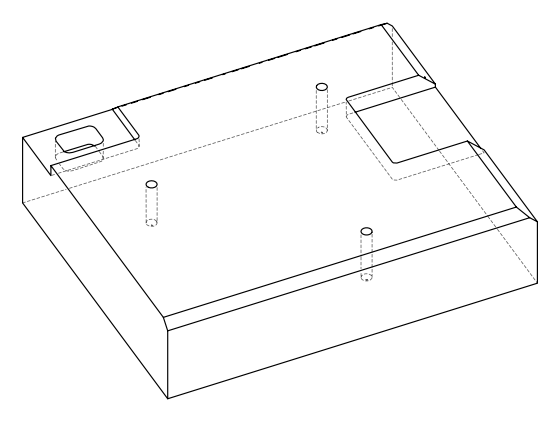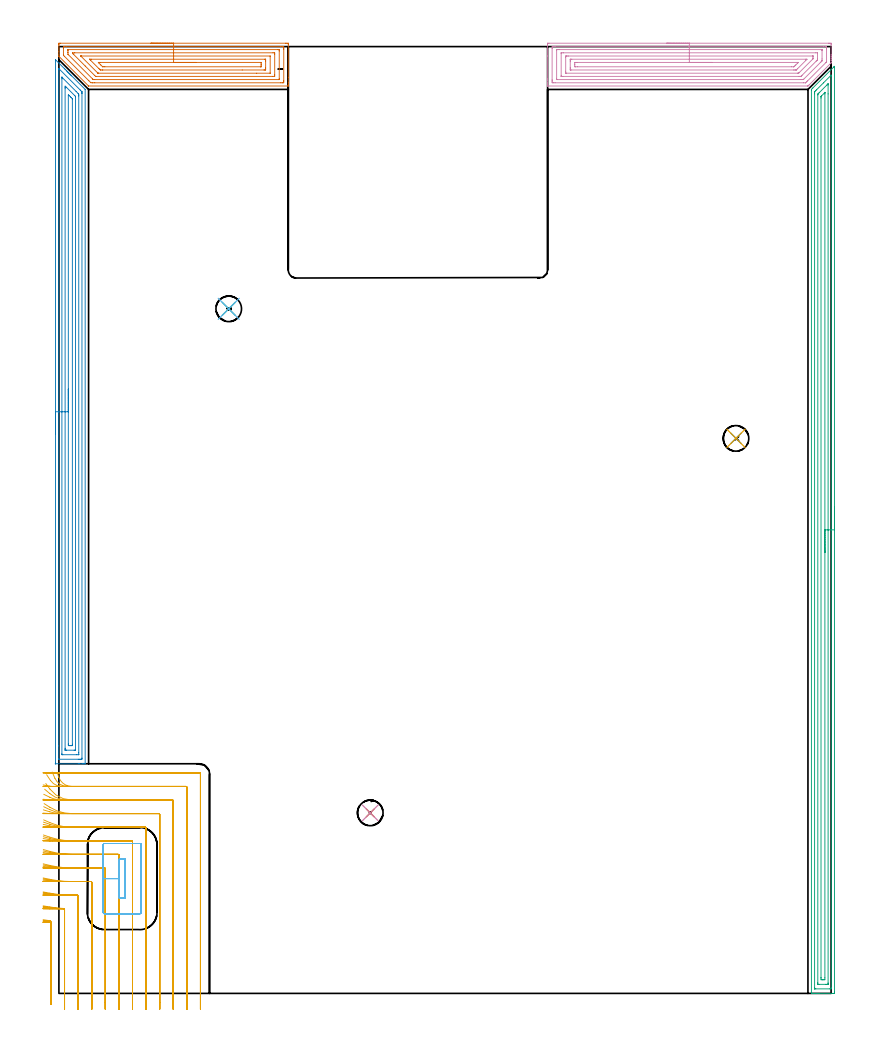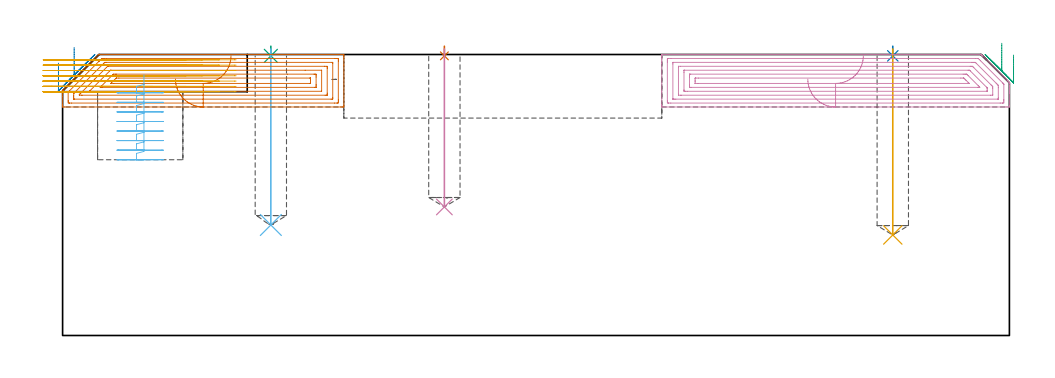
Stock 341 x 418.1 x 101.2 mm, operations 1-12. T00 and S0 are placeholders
(PLAN: 13 operations, 5 tool changes, 192.1 min)
(1 SPOT_DRILL | STEP1POCKET | NXT0321_9005460120000 | 0.03 min | 2 mm3)
(2 SPOT_DRILL_1 | STEP1POCKET_1 | NXT0321_9005460120000 | 0.03 min | 1 mm3)
(3 SPOT_DRILL_2 | STEP1POCKET_2 | NXT0321_9005460120000 | 0.03 min | 1 mm3)
(4 DRILL_BLIND_HOLE_INTO_CENTER | STEP1POCKET | UGT0301_508 | 0.23 min | 5259 mm3)
(5 DRILL_BLIND_HOLE_INTO_CENTER_1 | STEP1POCKET_1 | UGT0301_508 | 0.27 min | 6263 mm3)
(6 DRILL_BLIND_HOLE_INTO_CENTER_2 | STEP1POCKET_2 | UGT0301_508 | 0.26 min | 5904 mm3)
(7 AREA_MILL | FG_CHAMFER_SURFACE | UGT0205_001 | 5.75 min | 19479 mm3)
(8 AREA_MILL_1 | FG_CHAMFER_SURFACE_1 | UGT0205_001 | 12.44 min | 26518 mm3)
(9 AREA_MILL_2 | FG_CHAMFER_SURFACE_2 | UGT0205_001 | 13.17 min | 21585 mm3)
(10 AREA_MILL_3 | FG_CHAMFER_SURFACE_3 | UGT0205_001 | 7.18 min | 23107 mm3)
(11 MILL_CORNER_NOTCH_RECTANGULAR | CORNER_NOTCH_RECTANGULAR | NXT0201_009 | Follow Part, ap 2, ae 75% | 20.01 min | 89712 mm3)
(12 MILL_RECTANGULAR_POCKET | POCKET_RECTANGULAR_STRAIGHT | UGT0201_132 | Follow Part, ap 3.5, ae 75% | 3.08 min | 32700 mm3)
(13 MILL_SLOT | SLOT_PARTIAL_RECTANGULAR | NXT0201_008 | Follow Part, ap 1.5, ae 75% | 129.64 min | 265078 mm3)
(TOOL NXT0321_9005460120000 | NC Spot Drill, 142deg, 12mm, Carbide, Uncoated | D12 PA142 FL30 Z2)
(TOOL UGT0301_508 | Carbide Drill 11.3 mm | D11.3 PA118 FL94 Z2)
(TOOL UGT0205_001 | Chamfer Mill 20 x 3 x 45 deg. | D20 FL50 Z2)
(TOOL NXT0201_009 | ENDMILL 8mm [2P460-0800-NA 1630] | D8 FL26 Z6)
(TOOL UGT0201_132 | Carbide End Mill 14.0 | D14 FL30 Z4)
(TOOL NXT0201_008 | ENDMILL 6mm [2P460-0600-NA 1630] | D6 FL26 Z6)
(OP 1 SPOT_DRILL)
G17 G21 G94 G90
T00 M6
G54
G17 G0 G90 X137.5 Y79.7 S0 M3
G43 Z111.2 H0
G94 G81 G98 Z100.714 F250. R104.2
G80
M5
M2
(OP 2 SPOT_DRILL_1)
G17 G21 G94 G90
T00 M6
G54
G17 G0 G90 X299. Y245.1 S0 M3
G43 Z111.2 H0
G94 G81 G98 Z100.714 F250. R104.2
G80
M5
M2
(OP 3 SPOT_DRILL_2)
G17 G21 G94 G90
T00 M6
G54
G17 G0 G90 X75. Y302.3 S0 M3
G43 Z111.2 H0
G94 G81 G98 Z100.714 F250. R104.2
G80
M5
M2
(OP 4 DRILL_BLIND_HOLE_INTO_CENTER)
G17 G21 G94 G90
T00 M6
G54
G17 G0 G90 X137.5 Y79.7 S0 M3
G43 Z111.2 H0
G94 G81 G98 Z46.3 F250. R103.2
G80
M5
M2
(OP 5 DRILL_BLIND_HOLE_INTO_CENTER_1)
G17 G21 G94 G90
T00 M6
G54
G17 G0 G90 X299. Y245.1 S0 M3
G43 Z111.2 H0
G94 G81 G98 Z36.2 F250. R103.2
G80
M5
M2
(OP 6 DRILL_BLIND_HOLE_INTO_CENTER_2)
G17 G21 G94 G90
T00 M6
G54
G17 G0 G90 X75. Y302.3 S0 M3
G43 Z111.2 H0
G94 G81 G98 Z39.8 F250. R103.2
G80
M5
M2
(OP 7 AREA_MILL)
G17 G21 G94 G90
T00 M6
G54
G17 G0 G90 X40.65 Y419.6 S1061 M3
G43 Z111.2 H0
Z92.3
G94 G1 X40.688 Z91.428 F250.
X40.802 Z90.564
X40.991 Z89.712
X41.253 Z88.88
X41.587 Z88.074
X41.99 Z87.3
X42.458 Z86.564
X42.99 Z85.872
X43.579 Z85.229
X44.222 Z84.64
X44.914 Z84.108
X45.65 Z83.64
X46.424 Z83.237
X47.23 Z82.903
X48.062 Z82.641
X48.913 Z82.452
X49.778 Z82.338
X50.65 Z82.3
X100.12
X100.681 Y419.599 Z82.301
X101.237 Y419.594 Z82.304
X101.292 Y419.592 Z82.306
X101.3 Y419.041 Z82.856
Y404.542 Z97.353
Y402.148 Z99.747
Y401.462 Z100.437
Y401.131 Z100.769
Y400.744 Z101.147
X101.291 Y400.703 Z101.188
X101.128 Y400.7 Z101.2
X13.127
X13.103 Y400.704 Z101.194
X13.094 Y400.706 Z101.191
X13.068 Y400.732 Z101.167
X0.172 Y413.627 Z88.271
X0.095 Y413.706 Z88.192
X0.01 Y413.793 Z88.104
X0. Y414.392 Z87.508
Y415.827 Z86.069
Y418.768 Z83.128
X0.002 Y419.041 Z82.855
X0.008 Y419.591 Z82.305
X0.064 Y419.594 Z82.303
X0.619 Y419.6 Z82.3
X50.65
Y418.186 Z83.714
X97.967
X98.862 Y418.184 Z83.716
X98.894 Y418.183 Z83.717
X99.29 Y418.152 Z83.748
X99.298 Y417.664 Z84.236
X99.299 Y417.263 Z84.637
X99.3 Y416.859 Z85.041
X99.299 Y403.037 Z98.863
X99.298 Y402.636 Z99.264
X99.29 Y402.148 Z99.752
X98.925 Y402.117 Z99.783
X98.894 Y402.116 Z99.784
X98.035 Y402.114 Z99.786
X15.841
X14.946 Y402.115 Z99.785
X14.913 Y402.116 Z99.784
X14.114 Y402.148 Z99.752
X14.02 Y402.235 Z99.665
X13.213 Y403.037 Z98.863
X13.127 Y403.123 Z98.777
X2.406 Y413.845 Z88.055
X2.036 Y414.224 Z87.676
X2.015 Y414.247 Z87.653
X2.01 Y414.282 Z87.618
X2.004 Y414.353 Z87.547
X2.001 Y414.461 Z87.439
Y417.263 Z84.637
X2.002 Y417.664 Z84.236
X2.01 Y418.152 Z83.748
X2.375 Y418.183 Z83.717
X2.406 Y418.184 Z83.716
X3.265 Y418.186 Z83.714
X50.65
Y416.772 Z85.128
X96.708 Y416.771 Z85.129
X97.107 Y416.769 Z85.131
X97.24 Y416.767 Z85.133
X97.28 Y416.765 Z85.135
X97.29 Y416.693 Z85.207
X97.295 Y416.565 Z85.335
X97.298 Y416.374 Z85.526
X97.3 Y416.182 Z85.718
X97.299 Y403.926 Z97.974
X97.297 Y403.737 Z98.163
X97.29 Y403.546 Z98.354
X97.277 Y403.535 Z98.365
X97.256 Y403.533 Z98.367
X97.207 Y403.53 Z98.37
X97.107 Y403.529 Z98.371
X15.807
X15.311 Y403.53 Z98.37
X15.214 Y403.533 Z98.367
X15.192 Y403.535 Z98.365
X15.158 Y403.553 Z98.347
X15.06 Y403.646 Z98.254
X14.913 Y403.786 Z98.114
X4.193 Y414.508 Z87.392
X4.108 Y414.596 Z87.304
X4.025 Y414.686 Z87.214
X4.01 Y414.777 Z87.123
X4.002 Y415.485 Z86.415
X4. Y415.676 Z86.224
X4.001 Y416.374 Z85.526
X4.003 Y416.563 Z85.337
X4.01 Y416.754 Z85.146
X4.023 Y416.765 Z85.135
X4.043 Y416.767 Z85.133
X4.093 Y416.77 Z85.13
X4.193 Y416.771 Z85.129
X50.65 Y416.772 Z85.128
Y415.357 Z86.543
X94.556
X95.219 Y415.35 Z86.55
X95.29 Y415.347 Z86.553
X95.294 Y415.248 Z86.652
X95.298 Y415.037 Z86.863
X95.3 Y414.616 Z87.284
Y405.725 Z96.175
X95.298 Y405.27 Z96.63
X95.294 Y405.053 Z96.847
X95.29 Y404.951 Z96.949
X95.187 Y404.948 Z96.952
X94.427 Y404.943 Z96.957
X94.299
X16.381
X16.285 Y404.944 Z96.956
X16.238 Y404.946 Z96.954
X16.219 Y404.949 Z96.951
X16.181 Y404.98 Z96.92
X15.807 Y405.343 Z96.557
X11.622 Y409.526 Z92.374
X6.554 Y414.596 Z87.304
X6.241 Y414.915 Z86.985
X6.036 Y415.125 Z86.775
X6.01 Y415.194 Z86.706
X6.008 Y415.247 Z86.653
X6.01 Y415.349 Z86.551
X6.113 Y415.352 Z86.548
X6.873 Y415.357 Z86.543
X7.001
X50.65
Y413.943 Z87.957
X93.297
X93.299 Y413.94 Z87.96
Y406.36 Z95.54
X93.297 Y406.358 Z95.542
X87.35 Y406.357 Z95.543
X17.594
X17.356 Y406.359 Z95.541
X17.288 Y406.361 Z95.539
X17.251 Y406.364 Z95.536
X17.232 Y406.378 Z95.522
X17.155 Y406.449 Z95.451
X17.006 Y406.594 Z95.306
X9.892 Y413.706 Z88.194
X9.711 Y413.892 Z88.008
X9.682 Y413.924 Z87.976
X9.674 Y413.934 Z87.966
X9.687 Y413.936 Z87.964
X9.812 Y413.94 Z87.96
X9.971 Y413.942 Z87.958
X50.65 Y413.943 Z87.957
Y412.529 Z89.371
X90.854 Y412.528 Z89.372
X91.145 Y412.527 Z89.373
X91.238 Y412.525 Z89.375
X91.279 Y412.522 Z89.378
X91.29 Y412.504 Z89.396
X91.296 Y412.377 Z89.523
X91.299 Y411.928 Z89.972
X91.3 Y411.484 Z90.416
Y408.817 Z93.083
X91.299 Y408.372 Z93.528
X91.296 Y407.931 Z93.969
X91.29 Y407.786 Z94.114
X91.155 Y407.778 Z94.122
X90.854 Y407.774 Z94.126
X90.563 Y407.772 Z94.128
X80.96 Y407.771 Z94.129
X19.381
X19.09 Y407.772 Z94.128
X18.487 Y407.776 Z94.124
X18.291 Y407.778 Z94.122
X18.088 Y407.971 Z93.929
X17.677 Y408.372 Z93.528
X17.594 Y408.454 Z93.446
X14.02 Y412.028 Z89.872
X13.707 Y412.348 Z89.552
X13.553 Y412.506 Z89.394
X13.545 Y412.523 Z89.377
X13.563 Y412.525 Z89.375
X13.605 Y412.527 Z89.373
X14.02 Y412.529 Z89.372
X14.31 Z89.371
X50.65
Y411.115 Z90.785
X89.067 Y411.114 Z90.786
X89.143 Y411.112 Z90.788
X89.285 Y411.108 Z90.792
X89.29 Y411.039 Z90.861
X89.297 Y410.81 Z91.09
X89.3 Y410.15 Z91.75
Y409.918 Z91.982
X89.296 Y409.261 Z92.639
X89.293 Y409.204 Z92.696
X89.291 Y409.195 Z92.705
X89.268 Y409.191 Z92.709
X89.218 Y409.188 Z92.712
X89.142 Y409.186 Z92.714
X89.067 Y409.185 Z92.715
X20.274
X19.454 Y409.188 Z92.712
X19.381 Y409.191 Z92.709
X19.314 Y409.196 Z92.704
X19.245 Y409.261 Z92.639
X18.487 Y410.01 Z91.89
X18.347 Y410.15 Z91.75
X17.594 Y410.904 Z90.996
X17.463 Y411.039 Z90.861
X17.422 Y411.087 Z90.813
X17.407 Y411.108 Z90.792
X17.442 Y411.11 Z90.79
X17.519 Y411.113 Z90.787
X17.594 Y411.114 Z90.786
X18.411 Y411.115 Z90.785
X50.65
X51.522 Z90.823
X52.386 Z90.937
X53.238 Z91.126
X54.07 Z91.388
X54.876 Z91.722
X55.65 Z92.125
X56.386 Z92.594
X57.078 Z93.125
X57.721 Z93.714
X58.31 Z94.357
X58.841 Z95.05
X59.31 Z95.785
X59.713 Z96.559
X60.047 Z97.365
X60.309 Z98.197
X60.498 Z99.049
X60.612 Z99.914
X60.65 Z100.785
G0 Z111.2
M5
M2
(OP 8 AREA_MILL_1)
G17 G21 G94 G90
T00 M6
G54
G17 G0 G90 X-1.5 Y246.85 S1061 M3
G43 Z111.2 H0
Z98.1
G94 G1 Y246.888 Z97.228 F250.
Y247.002 Z96.364
Y247.191 Z95.512
Y247.453 Z94.68
Y247.787 Z93.874
Y248.19 Z93.1
Y248.658 Z92.364
Y249.189 Z91.672
Y249.779 Z91.029
Y250.422 Z90.44
Y251.114 Z89.908
Y251.85 Z89.44
Y252.624 Z89.037
Y253.43 Z88.703
Y254.262 Z88.441
Y255.113 Z88.252
Y255.978 Z88.138
Y256.85 Z88.1
X-1.499 Y412.289 Z88.099
X-1.497 Y412.291 Z88.102
X-1.489 Y412.289 Z88.109
X2.521 Y408.278 Z92.121
X2.855 Y407.947 Z92.451
X3.359 Y407.441 Z92.959
X3.569 Y407.231 Z93.167
X3.733 Y407.069 Z93.328
X3.891 Y406.91 Z93.489
X4.016 Y406.785 Z93.613
X4.172 Y406.63 Z93.767
X4.323 Y406.478 Z93.921
X4.462 Y406.339 Z94.06
X4.611 Y406.191 Z94.206
X4.755 Y406.046 Z94.353
X4.908 Y405.893 Z94.506
X5.05 Y405.752 Z94.646
X5.187 Y405.614 Z94.785
X5.354 Y405.446 Z94.952
X5.489 Y405.313 Z95.085
X5.619 Y405.182 Z95.217
X11.6 Y399.199 Z101.2
Y101.56
X11.598 Y101.41 Z101.189
X11.457 Y101.402 Z101.05
X11.311 Y101.4 Z100.911
X10.946 Z100.545
X10.318 Z99.913
X9.126 Z98.723
X8.562 Z98.156
X-1.496 Z88.102
X-1.498 Y101.402 Z88.1
Y101.403 Z88.099
X-1.5 Y102.006 Z88.1
Y256.85
X-0.086 Z89.514
X-0.085 Y407.989 Z89.515
X-0.084 Y408.124 Z89.516
X-0.08 Y408.365 Z89.52
X-0.079 Y408.41 Z89.521
X-0.051 Y408.389 Z89.549
X-0.007 Y408.349 Z89.593
X0.225 Y408.124 Z89.825
X9.44 Y398.91 Z99.04
X10.042 Y398.307 Z99.642
X10.129 Y398.214 Z99.729
X10.179 Y398.159 Z99.779
X10.18 Y398.117 Z99.78
X10.183 Y397.928 Z99.783
X10.186 Y397.549 Z99.786
Y397.414
X10.185 Y103.926 Z99.785
X10.184 Y103.791 Z99.784
X10.179 Y103.422 Z99.779
X9.818 Y103.407 Z99.418
X9.44 Y103.402 Z99.04
X8.946 Y103.4 Z98.546
X8.562 Z98.162
X0.166 Z89.766
X-0.012 Y103.402 Z89.588
X-0.041 Y103.404 Z89.559
X-0.07 Y103.41 Z89.53
X-0.079 Y103.417 Z89.521
X-0.08 Y103.439 Z89.52
X-0.085 Y103.655 Z89.515
X-0.086 Y109.308 Z89.514
Y256.85
X1.328 Z90.928
X1.329 Y403.874 Z90.929
X1.332 Y404.554 Z90.932
Y404.555
X1.342 Y404.554 Z90.942
X1.538 Y404.361 Z91.138
X7.594 Y398.307 Z97.194
X8.486 Y397.414 Z98.086
X8.562 Y397.336 Z98.162
X8.757 Y397.132 Z98.357
X8.766 Y396.734 Z98.366
X8.77 Y396.522 Z98.37
X8.771 Y396.31 Z98.371
Y106.255
X8.769 Y105.576 Z98.369
X8.767 Y105.47 Z98.367
X8.765 Y105.421 Z98.365
X8.756 Y105.409 Z98.356
X8.731 Y105.404 Z98.331
X8.562 Y105.402 Z98.162
X7.857 Y105.4 Z97.457
X1.71 Y105.401 Z91.31
X1.538 Y105.404 Z91.138
X1.366 Y105.41 Z90.966
X1.335 Y105.419 Z90.935
X1.332 Y105.449 Z90.932
X1.33 Y105.505 Z90.93
X1.329 Y105.576 Z90.929
X1.328 Y105.788 Z90.928
Y256.85
X2.743 Z92.343
X2.744 Y399.759 Z92.344
X2.745 Y400.092 Z92.345
X2.75 Y400.645 Z92.35
X3.294 Y400.152 Z92.894
X3.358 Y400.092 Z92.958
X6.929 Y396.522 Z96.529
X7.056 Y396.392 Z96.656
X7.321 Y396.118 Z96.921
X7.351 Y396.079 Z96.951
X7.353 Y396.065 Z96.953
X7.356 Y396.031 Z96.956
X7.357 Y395.962 Z96.957
Y107.693
X7.355 Y107.506 Z96.955
X7.352 Y107.439 Z96.952
X7.35 Y107.41 Z96.95
X7.33 Y107.408 Z96.93
X7.226 Y107.404 Z96.826
X6.806 Y107.4 Z96.406
X6.767 Z96.367
X3.294 Z92.894
X3.255 Z92.855
X2.874 Y107.407 Z92.474
X2.78 Y107.41 Z92.38
X2.749 Y107.42 Z92.349
X2.747 Y107.45 Z92.347
X2.745 Y107.529 Z92.345
X2.743 Y107.921 Z92.343
Y108.253
Y256.85
X4.157 Z93.757
X4.158 Y396.536 Z93.758
X4.172 Y396.818 Z93.772
X4.477 Y396.522 Z94.077
X5.05 Y395.951 Z94.65
X5.371 Y395.629 Z94.971
X5.928 Y395.062 Z95.528
X5.942 Y394.737 Z95.542
X5.943 Y394.722 Z95.543
Y110.023
X5.928 Y109.41 Z95.528
X5.674 Y109.403 Z95.274
X5.05 Y109.401 Z94.65
X4.798 Z94.398
X4.172 Y109.41 Z93.772
X4.157 Y110.038 Z93.757
Y110.053
Y256.85
Y257.721 Z93.795
Y258.586 Z93.909
Y259.438 Z94.098
Y260.27 Z94.36
Y261.076 Z94.694
Y261.85 Z95.097
Y262.586 Z95.565
Y263.278 Z96.096
Y263.921 Z96.686
Y264.51 Z97.329
Y265.041 Z98.021
Y265.51 Z98.757
Y265.913 Z99.531
Y266.247 Z100.337
Y266.509 Z101.169
Y266.698 Z102.02
Y266.812 Z102.885
Y266.85 Z103.757
G0 Z111.2
M5
M2
(OP 9 AREA_MILL_2)
G17 G21 G94 G90
T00 M6
G54
G17 G0 G90 X342.5 Y214.7 S1061 M3
G43 Z111.2 H0
Z101.
G94 G1 Y214.662 Z100.128 F250.
Y214.548 Z99.264
Y214.359 Z98.412
Y214.097 Z97.58
Y213.763 Z96.774
Y213.36 Z96.
Y212.892 Z95.264
Y212.36 Z94.572
Y211.771 Z93.929
Y211.128 Z93.34
Y210.436 Z92.809
Y209.7 Z92.34
Y208.926 Z91.937
Y208.12 Z91.603
Y207.288 Z91.341
Y206.436 Z91.152
Y205.572 Z91.038
Y204.7 Z91.
Y0.88
X342.498 Y0.615 Z91.002
X342.492 Y0.007 Z91.006
X342.483 Y0.004 Z91.015
X341.871 Y0. Z91.627
X335.612 Z97.883
X335.055 Z98.442
X334.718 Z98.779
X334.161 Z99.335
X333.823 Z99.672
X333.148 Z100.351
X332.775 Z100.724
X332.369 Z101.123
X332.339 Y0.004 Z101.152
X332.303 Y0.01 Z101.188
X332.3 Y0.169 Z101.2
Y398.96
X332.299 Y399.156 Z101.197
Y399.201 Z101.196
X332.929 Y399.829 Z100.571
X342.182 Y409.082 Z91.317
X342.318 Y409.22 Z91.179
X342.483 Y409.38 Z91.015
X342.495 Y409.383 Z91.004
X342.499 Y409.38 Z90.999
X342.5 Y204.7 Z91.
X341.086 Z92.414
X341.085 Y2.402 Z92.415
X341.084 Y2.294 Z92.416
X341.08 Y2.184 Z92.42
X341.07 Y2.01 Z92.43
X340.977 Y2.007 Z92.523
X340.484 Y2.001 Z93.016
X334.225 Y2. Z99.275
X333.823 Y2.002 Z99.677
X333.766 Y2.005 Z99.734
X333.733 Y2.01 Z99.767
X333.721 Y2.018 Z99.779
X333.719 Y2.075 Z99.781
X333.715 Y2.293 Z99.785
X333.714 Y2.402 Z99.786
X333.715 Y397.282 Z99.785
X333.721 Y398.067 Z99.779
X333.726 Y398.164 Z99.774
X333.823 Y398.267 Z99.677
X334.167 Y398.616 Z99.333
X334.51 Y398.96 Z98.99
X337.636 Y402.086 Z95.864
X340.762 Y405.212 Z92.738
X340.87 Y405.319 Z92.63
X340.977 Y405.422 Z92.523
X341.077 Y405.516 Z92.423
X341.083 Y405.321 Z92.417
X341.085 Y405.212 Z92.415
X341.086 Y204.7 Z92.414
X339.672 Z93.828
X339.671 Y4.599 Z93.829
X339.669 Y4.188 Z93.831
X339.667 Y4.068 Z93.833
X339.665 Y4.016 Z93.835
X339.564 Y4.01 Z93.936
X339.374 Y4.002 Z94.126
X339.188 Y4.001 Z94.312
X338.482 Y4. Z95.018
X335.612 Z97.888
X335.424 Y4.001 Z98.076
X335.298 Y4.002 Z98.202
X335.198 Y4.006 Z98.302
X335.137 Y4.01 Z98.363
X335.135 Y4.029 Z98.365
X335.132 Y4.188 Z98.368
X335.129 Y4.67 Z98.371
Y396.763
X335.131 Y396.968 Z98.369
X335.133 Y397.071 Z98.367
X335.135 Y397.118 Z98.365
X335.182 Y397.174 Z98.318
X335.393 Y397.392 Z98.107
X335.612 Y397.612 Z97.888
X335.839 Y397.84 Z97.661
X339.188 Y401.189 Z94.312
X339.414 Y401.414 Z94.086
X339.642 Y401.64 Z93.858
X339.65 Z93.85
X339.664 Z93.836
X339.668 Y401.37 Z93.832
X339.67 Y401.158 Z93.83
X339.672 Y397.208 Z93.828
Y204.7
X338.257 Z95.243
Y6.867
X338.25 Y6.018 Z95.25
X337.4 Y6.001 Z96.1
X337.374 Z96.126
X336.55 Y6.02 Z96.95
X336.543 Y6.83 Z96.957
Y6.867
Y395.387
X336.544 Y395.816 Z96.956
X336.548 Y396.029 Z96.952
X336.55 Y396.079 Z96.95
X336.57 Y396.11 Z96.93
X336.62 Y396.166 Z96.88
X336.73 Y396.281 Z96.77
X337.958 Y397.509 Z95.542
X338.216 Y397.765 Z95.284
X338.245 Y397.792 Z95.255
X338.251 Y397.794 Z95.249
X338.253 Y397.791 Z95.247
X338.255 Y397.748 Z95.245
X338.257 Y397.569 Z95.243
Y397.211
Y204.7
Y203.828 Z95.281
Y202.964 Z95.395
Y202.112 Z95.583
Y201.28 Z95.846
Y200.474 Z96.18
Y199.7 Z96.582
Y198.964 Z97.051
Y198.272 Z97.582
Y197.629 Z98.172
Y197.04 Z98.815
Y196.508 Z99.507
Y196.04 Z100.243
Y195.637 Z101.016
Y195.303 Z101.822
Y195.041 Z102.654
Y194.852 Z103.506
Y194.738 Z104.371
Y194.7 Z105.243
G0 Z111.2
M5
M2
(OP 10 AREA_MILL_3)
G17 G21 G94 G90
T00 M6
G54
G17 G0 G90 X268.4 Y419.6 S1061 M3
G43 Z111.2 H0
Z92.3
G94 G1 X268.438 Z91.428 F250.
X268.552 Z90.563
X268.741 Z89.712
X269.003 Z88.88
X269.337 Z88.074
X269.74 Z87.3
X270.208 Z86.564
X270.74 Z85.872
X271.329 Z85.229
X271.972 Z84.639
X272.664 Z84.108
X273.4 Z83.64
X274.174 Z83.237
X274.98 Z82.903
X275.812 Z82.641
X276.664 Z82.452
X277.528 Z82.338
X278.4 Z82.3
X339.839
X340.4 Y419.599 Z82.301
X340.954 Y419.594 Z82.304
X340.992 Y419.592 Z82.306
X341. Y419.041 Z82.856
Y414.596 Z87.299
Y414.014 Z87.883
Y413.707 Z88.19
Y413.125 Z88.772
Y412.817 Z89.078
Y412.203 Z89.697
Y411.928 Z89.971
Y410.901 Z90.997
X340.994 Y410.894 Z91.004
X340.702 Y410.602 Z91.298
X340.252 Y410.15 Z91.747
X331.36 Y401.259 Z100.638
X331.133 Y401.033 Z100.866
X331.037 Y400.937 Z100.962
X330.88 Y400.782 Z101.116
X330.795 Y400.704 Z101.189
X330.587 Y400.7 Z101.2
X215.954
X215.81 Y400.703 Z101.188
X215.807 Y400.738 Z101.154
X215.8 Y401.086 Z100.813
Y401.533 Z100.366
Y402.148 Z99.747
Y403.344 Z98.552
Y403.926 Z97.968
Y414.006 Z87.891
Y418.75 Z83.147
X215.802 Y419.041 Z82.856
X215.808 Y419.592 Z82.306
X215.846 Y419.594 Z82.304
X216.4 Y419.6 Z82.3
X278.4
Y418.186 Z83.714
X337.69
X338.584 Y418.184 Z83.716
X338.616 Y418.182 Z83.718
X338.99 Y418.152 Z83.748
X338.997 Y417.772 Z84.128
X338.999 Y417.263 Z84.637
X339. Y416.88 Z85.02
X338.998 Y411.547 Z90.353
X338.994 Y411.419 Z90.481
X338.99 Y411.358 Z90.542
X338.953 Y411.315 Z90.585
X338.689 Y411.039 Z90.861
X338.653 Y411.002 Z90.898
X330.587 Y402.936 Z98.964
X330.19 Y402.543 Z99.357
X329.788 Y402.148 Z99.752
X329.757 Y402.121 Z99.779
X329.725 Y402.117 Z99.783
X329.695 Y402.116 Z99.784
X328.836 Y402.114 Z99.786
X219.11
X218.216 Y402.116 Z99.784
X218.184 Y402.118 Z99.782
X217.81 Y402.148 Z99.752
X217.803 Y402.528 Z99.372
X217.801 Y403.037 Z98.863
X217.8 Y403.42 Z98.48
X217.801 Y417.263 Z84.637
X217.802 Y417.644 Z84.256
X217.81 Y418.152 Z83.748
X218.154 Y418.183 Z83.717
X218.184 Y418.184 Z83.716
X219.043 Y418.186 Z83.714
X278.4
Y416.772 Z85.128
X336.831 Y416.771 Z85.129
X336.964 Y416.77 Z85.13
X336.986 Y416.768 Z85.132
X336.99 Y416.766 Z85.134
X336.993 Y416.743 Z85.157
X336.998 Y416.654 Z85.246
X336.999 Y416.542 Z85.358
X337. Y416.374 Z85.526
Y412.649 Z89.251
X336.997 Y411.928 Z89.972
X336.994 Y411.845 Z90.055
X336.99 Y411.804 Z90.096
X336.975 Y411.785 Z90.115
X336.831 Y411.633 Z90.267
X336.535 Y411.334 Z90.566
X336.24 Y411.039 Z90.861
X328.964 Y403.765 Z98.135
X328.803 Y403.606 Z98.294
X328.734 Y403.545 Z98.355
X328.678 Y403.535 Z98.365
X328.556 Y403.533 Z98.367
X328.308 Y403.53 Z98.37
X327.911 Y403.529 Z98.371
X327.418 Y403.528 Z98.372
X219.969 Y403.529 Z98.371
X219.836 Y403.53 Z98.37
X219.814 Y403.532 Z98.368
X219.81 Y403.534 Z98.366
X219.807 Y403.557 Z98.343
X219.802 Y403.646 Z98.254
X219.8 Y404.094 Z97.806
X219.801 Y416.541 Z85.359
X219.807 Y416.71 Z85.19
X219.81 Y416.755 Z85.145
X219.824 Y416.765 Z85.135
X219.869 Y416.767 Z85.133
X219.969 Y416.769 Z85.131
X220.462 Y416.771 Z85.129
X220.861 Y416.772 Z85.128
X278.4
Y415.357 Z86.543
X334.283
X334.94 Y415.354 Z86.546
X334.977 Y415.351 Z86.549
X334.99 Y415.349 Z86.551
X334.992 Y415.33 Z86.57
X334.997 Y415.232 Z86.668
X334.999 Y415.036 Z86.864
X335. Y412.817 Z89.083
X334.994 Y412.396 Z89.504
X334.99 Y412.292 Z89.608
X334.984 Y412.245 Z89.655
X334.958 Y412.215 Z89.685
X334.861 Y412.113 Z89.787
X334.679 Y411.928 Z89.972
X334.418 Y411.666 Z90.234
X328.183 Y405.432 Z96.468
X327.911 Y405.162 Z96.738
X327.732 Y404.993 Z96.907
X327.682 Y404.95 Z96.95
X327.591 Y404.947 Z96.953
X327.401 Y404.945 Z96.955
X327.018 Y404.943 Z96.957
X326.891
X222.517
X221.86 Y404.946 Z96.954
X221.823 Y404.949 Z96.951
X221.81 Y404.951 Z96.949
X221.808 Y404.971 Z96.929
X221.803 Y405.068 Z96.832
X221.801 Y405.265 Z96.635
Y415.017 Z86.883
X221.804 Y415.227 Z86.673
X221.809 Y415.332 Z86.568
X221.811 Y415.351 Z86.549
X221.831 Y415.353 Z86.547
X221.883 Y415.355 Z86.545
X222.645 Y415.357 Z86.543
X222.773
X278.4
Y413.943 Z87.957
X332.767
X332.893 Y413.942 Z87.958
X332.977 Y413.938 Z87.962
X332.992 Y413.936 Z87.964
X332.995 Y413.932 Z87.968
X332.997 Y413.915 Z87.985
X332.999 Y413.707 Z88.193
X333. Y413.08 Z88.82
X332.997 Y412.817 Z89.083
X332.993 Y412.739 Z89.161
X332.99 Y412.702 Z89.198
X332.963 Y412.671 Z89.229
X332.868 Y412.57 Z89.33
X332.745 Y412.444 Z89.456
X326.895 Y406.594 Z95.306
X326.739 Y406.442 Z95.458
X326.681 Y406.387 Z95.513
X326.657 Y406.367 Z95.533
X326.601 Y406.364 Z95.536
X326.362 Y406.359 Z95.541
X326.126 Y406.358 Z95.542
X224.033 Y406.357 Z95.543
X223.907 Y406.359 Z95.541
X223.823 Y406.362 Z95.538
X223.808 Y406.364 Z95.536
X223.805 Y406.368 Z95.532
X223.803 Y406.385 Z95.515
X223.801 Y406.594 Z95.306
X223.8 Y407.22 Z94.68
Y413.444 Z88.456
X223.803 Y413.707 Z88.193
X223.807 Y413.863 Z88.037
X223.81 Y413.935 Z87.965
X223.954 Y413.938 Z87.962
X224.193 Y413.942 Z87.958
X224.429 Y413.943 Z87.957
X225.084
X278.4
Y412.529 Z89.371
X329.695 Y412.528 Z89.372
X329.986 Y412.527 Z89.373
X330.212 Y412.524 Z89.376
X330.361 Y412.52 Z89.38
X330.258 Y412.411 Z89.489
X330.182 Y412.332 Z89.568
X329.781 Y411.928 Z89.972
X326.126 Y408.274 Z93.626
X325.726 Y407.882 Z94.018
X325.652 Y407.812 Z94.088
X325.607 Y407.778 Z94.122
X325.535 Y407.776 Z94.124
X325.234 Y407.773 Z94.127
X324.944 Y407.772 Z94.128
X324.342 Y407.771 Z94.129
X226.213 Y407.772 Z94.128
X225.922 Y407.773 Z94.127
X225.846 Y407.776 Z94.124
X225.814 Y407.778 Z94.122
X225.81 Y407.794 Z94.106
X225.803 Y407.891 Z94.009
X225.801 Y408.372 Z93.528
X225.8 Y408.784 Z93.116
Y411.451 Z90.449
Y411.928 Z89.972
X225.802 Y412.338 Z89.562
X225.807 Y412.477 Z89.423
X225.81 Y412.521 Z89.379
X225.838 Y412.523 Z89.377
X225.912 Y412.526 Z89.374
X226.213 Y412.528 Z89.372
X226.503 Y412.529 Z89.371
X278.4
Y411.115 Z90.785
X326.202 Y411.114 Z90.786
X326.354 Y411.112 Z90.788
X326.454 Y411.108 Z90.792
X326.498 Y411.105 Z90.795
X326.489 Y411.094 Z90.806
X326.439 Y411.039 Z90.861
X326.284 Y410.882 Z91.018
X326.126 Y410.723 Z91.177
X325.394 Y409.991 Z91.909
X325.234 Y409.831 Z92.069
X324.947 Y409.547 Z92.353
X324.656 Y409.261 Z92.639
X324.594 Y409.203 Z92.697
X324.493 Y409.192 Z92.708
X324.416 Y409.188 Z92.712
X324.342 Y409.186 Z92.714
X323.526 Y409.185 Z92.715
X228.965
X228.072 Y409.186 Z92.714
X227.997 Y409.188 Z92.712
X227.922 Y409.192 Z92.708
X227.81 Y409.202 Z92.698
X227.807 Y409.261 Z92.639
X227.802 Y409.456 Z92.444
X227.8 Y410.15 Z91.75
Y410.347 Z91.553
X227.804 Y411.039 Z90.861
X227.807 Y411.088 Z90.812
X227.809 Y411.106 Z90.794
X227.847 Y411.109 Z90.791
X227.923 Y411.113 Z90.787
X227.997 Y411.114 Z90.786
X228.814 Y411.115 Z90.785
X278.4
X279.272 Z90.823
X280.136 Z90.937
X280.988 Z91.126
X281.82 Z91.388
X282.626 Z91.722
X283.4 Z92.125
X284.136 Z92.594
X284.828 Z93.125
X285.471 Z93.714
X286.06 Z94.357
X286.592 Z95.049
X287.06 Z95.785
X287.463 Z96.559
X287.797 Z97.365
X288.059 Z98.197
X288.248 Z99.049
X288.362 Z99.914
X288.4 Z100.785
G0 Z111.2
M5
M2
(OP 11 MILL_CORNER_NOTCH_RECTANGULAR)
G17 G21 G94 G90
T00 M6
G54
G17 G0 G90 X-3.5 Y-4.936 S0 M3
G43 Z111.2 H1
Z99.286
G94 G1 Y-1.936 F250.
Y31.696 F500.
G3 X-3.838 Y32.086 R0.4
G1 X-4. Y32.11
X-6.968 Y32.548 F250.
G0 Z111.2
X2.5 Y-7.
Z99.286
G1 Y-4.
Y37.109 F500.
G3 X2.128 Y37.504 R0.4
G2 X-4. Y38.182 R60.
G1 X-6.961 Y38.664 F250.
G0 Z111.2
X8.5 Y-7.
Z99.286
G1 Y-4.
Y43.005 F500.
G3 X8.105 Y43.4 R0.4
G1 X5.653
G2 X-4. Y44.27 R54.
G1 X-6.952 Y44.806 F250.
G0 Z111.2
X14.5 Y-7.
Z99.286
G1 Y-4.
Y49.004 F500.
G3 X14.104 Y49.4 R0.4
G1 X5.653
G2 X-4. Y50.381 R48.
G1 X-6.939 Y50.984 F250.
G0 Z111.2
X20.5 Y-7.
Z99.286
G1 Y-4.
Y55.004 F500.
G3 X20.104 Y55.4 R0.4
G1 X5.653
G2 X-4. Y56.524 R42.
G1 X-6.92 Y57.214 F250.
G0 Z111.2
X26.5 Y-7.
Z99.286
G1 Y-4.
Y61.004 F500.
G3 X26.104 Y61.4 R0.4
G1 X5.653
G2 X-4. Y62.718 R36.
G1 X-6.89 Y63.523 F250.
G0 Z111.2
X32.5 Y-7.
Z99.286
G1 Y-4.
Y67.004 F500.
G3 X32.104 Y67.4 R0.4
G1 X5.653
G2 X-4. Y68.995 R30.
G1 X-6.84 Y69.961 F250.
G0 Z111.2
X38.5 Y-7.
Z99.286
G1 Y-4.
Y73.004 F500.
G3 X38.104 Y73.4 R0.4
G1 X5.653
G2 X-4. Y75.427 R24.
G1 X-6.747 Y76.633 F250.
G0 Z111.2
X44.5 Y-7.
Z99.286
G1 Y-4.
Y79.003 F500.
G3 X44.103 Y79.4 R0.4
G1 X5.653
G2 X-4. Y82.207 R18.
G1 X-6.532 Y83.816 F250.
G0 Z111.2
X50.5 Y-7.
Z99.286
G1 Y-4.
Y85.003 F500.
G3 X50.103 Y85.4 R0.4
G1 X5.653
G2 X-4. Y90.271 R12.
G1 X-5.782 Y92.684 F250.
G0 Z111.2
X56.5 Y-7.
Z99.286
G1 Y-4.
Y91.003 F500.
G3 X56.103 Y91.4 R0.4
G1 X5.653
G2 X-0.004 Y95.4 R6.
G1 X-0.504 Y96.814 F250.
G0 Z111.2
X62.5 Y-7.
Z99.286
G1 Y-4.
Y96.9 F500.
G3 X62. Y97.4 R0.5
G1 X5.653
X2.653 F250.
G0 Z111.2
X-3.5 Y-4.936
Z97.371
G1 Y-1.936
Y31.446 F500.
G3 X-3.849 Y31.838 R0.4
G1 X-4. Y31.855
X-6.979 Y32.207 F250.
G0 Z111.2
X2.5 Y-7.
Z97.371
G1 Y-4.
Y37.027 F500.
G3 X2.116 Y37.422 R0.4
G2 X-4. Y37.901 R60.
G1 X-6.975 Y38.288 F250.
G0 Z111.2
X8.5 Y-7.
Z97.371
G1 Y-4.
Y43.004 F500.
G3 X8.104 Y43.4 R0.4
G1 X3.739
G2 X-4. Y43.957 R54.
G1 X-6.969 Y44.387 F250.
G0 Z111.2
X14.5 Y-7.
Z97.371
G1 Y-4.
Y49.004 F500.
G3 X14.104 Y49.4 R0.4
G1 X3.739
G2 X-4. Y50.028 R48.
G1 X-6.961 Y50.512 F250.
G0 Z111.2
X20.5 Y-7.
Z97.371
G1 Y-4.
Y55.004 F500.
G3 X20.104 Y55.4 R0.4
G1 X3.739
G2 X-4. Y56.119 R42.
G1 X-6.949 Y56.672 F250.
G0 Z111.2
X26.5 Y-7.
Z97.371
G1 Y-4.
Y61.004 F500.
G3 X26.104 Y61.4 R0.4
G1 X3.739
G2 X-4. Y62.242 R36.
G1 X-6.93 Y62.887 F250.
G0 Z111.2
X32.5 Y-7.
Z97.371
G1 Y-4.
Y67.004 F500.
G3 X32.104 Y67.4 R0.4
G1 X3.739
G2 X-4. Y68.415 R30.
G1 X-6.898 Y69.189 F250.
G0 Z111.2
X38.5 Y-7.
Z97.371
G1 Y-4.
Y73.003 F500.
G3 X38.103 Y73.4 R0.4
G1 X3.739
G2 X-4. Y74.682 R24.
G1 X-6.84 Y75.649 F250.
G0 Z111.2
X44.5 Y-7.
Z97.371
G1 Y-4.
Y79.003 F500.
G3 X44.103 Y79.4 R0.4
G1 X3.739
G2 X-4. Y81.149 R18.
G1 X-6.709 Y82.438 F250.
G0 Z111.2
X50.5 Y-7.
Z97.371
G1 Y-4.
Y85.003 F500.
G3 X50.103 Y85.4 R0.4
G1 X3.739
G2 X-4. Y88.229 R12.
G1 X-6.293 Y90.164 F250.
G0 Z111.2
X56.5 Y-7.
Z97.371
G1 Y-4.
Y91.003 F500.
G3 X56.103 Y91.4 R0.4
G1 X3.739
G2 X-1.76 Y94.999 R6.
G1 X-2.96 Y97.749 F250.
G0 Z111.2
X62.5 Y-7.
Z97.371
G1 Y-4.
Y96.9 F500.
G3 X62. Y97.4 R0.5
G1 X3.739
X0.739 F250.
G0 Z111.2
X-3.5 Y-4.936
Z95.457
G1 Y-1.936
Y31.205 F500.
G3 X-3.864 Y31.598 R0.4
G1 X-4. Y31.609
X-6.991 Y31.847 F250.
G0 Z111.2
X2.5 Y-7.
Z95.457
G1 Y-4.
Y37.005 F500.
G3 X2.105 Y37.4 R0.4
G1 X1.246
G2 X-4. Y37.63 R60.
G1 X-6.989 Y37.892 F250.
G0 Z111.2
X8.5 Y-7.
Z95.457
G1 Y-4.
Y43.004 F500.
G3 X8.104 Y43.4 R0.4
G1 X1.246
G2 X-4. Y43.655 R54.
G1 X-6.986 Y43.947 F250.
G0 Z111.2
X14.5 Y-7.
Z95.457
G1 Y-4.
Y49.004 F500.
G3 X14.104 Y49.4 R0.4
G1 X1.246
G2 X-4. Y49.688 R48.
G1 X-6.982 Y50.015 F250.
G0 Z111.2
X20.5 Y-7.
Z95.457
G1 Y-4.
Y55.004 F500.
G3 X20.104 Y55.4 R0.4
G1 X1.246
G2 X-4. Y55.729 R42.
G1 X-6.977 Y56.104 F250.
G0 Z111.2
X26.5 Y-7.
Z95.457
G1 Y-4.
Y61.004 F500.
G3 X26.104 Y61.4 R0.4
G1 X1.246
G2 X-4. Y61.784 R36.
G1 X-6.968 Y62.222 F250.
G0 Z111.2
X32.5 Y-7.
Z95.457
G1 Y-4.
Y67.004 F500.
G3 X32.104 Y67.4 R0.4
G1 X1.246
G2 X-4. Y67.862 R30.
G1 X-6.954 Y68.387 F250.
G0 Z111.2
X38.5 Y-7.
Z95.457
G1 Y-4.
Y73.003 F500.
G3 X38.103 Y73.4 R0.4
G1 X1.246
G2 X-4. Y73.98 R24.
G1 X-6.927 Y74.636 F250.
G0 Z111.2
X44.5 Y-7.
Z95.457
G1 Y-4.
Y79.003 F500.
G3 X44.103 Y79.4 R0.4
G1 X1.246
G2 X-4. Y80.182 R18.
G1 X-6.87 Y81.056 F250.
G0 Z111.2
X50.5 Y-7.
Z95.457
G1 Y-4.
Y85.003 F500.
G3 X50.103 Y85.4 R0.4
G1 X1.246
G2 X-4. Y86.608 R12.
G1 X-6.698 Y87.919 F250.
G0 Z111.2
X56.5 Y-7.
Z95.457
G1 Y-4.
Y91.003 F500.
G3 X56.103 Y91.4 R0.4
G1 X1.246
G2 X-3.744 Y94.07 R6.
G1 X-5.41 Y96.565 F250.
G0 Z111.2
X62.5 Y-7.
Z95.457
G1 Y-4.
Y96.9 F500.
G3 X62. Y97.4 R0.5
G1 X1.246
X-1.754 F250.
G0 Z111.2
X-3.5 Y-4.936
Z93.543
G1 Y-1.936
Y31.013 F500.
G3 X-3.889 Y31.408 R0.4
G1 X-4. Y31.41
X-7. Y31.461 F250.
G0 Z111.2
X2.5 Y-7.
Z93.543
G1 Y-4.
Y37.005 F500.
G3 X2.105 Y37.4 R0.4
G1 X-2.876
G2 X-4. Y37.411 R60.
G1 X-6.999 Y37.467 F250.
G0 Z111.2
X8.5 Y-7.
Z93.543
G1 Y-4.
Y43.005 F500.
G3 X8.105 Y43.4 R0.4
G1 X-2.876
G2 X-4. Y43.412 R54.
G1 X-6.999 Y43.474 F250.
G0 Z111.2
X14.5 Y-7.
Z93.543
G1 Y-4.
Y49.004 F500.
G3 X14.104 Y49.4 R0.4
G1 X-2.876
G2 X-4. Y49.413 R48.
G1 X-6.999 Y49.483 F250.
G0 Z111.2
X20.5 Y-7.
Z93.543
G1 Y-4.
Y55.004 F500.
G3 X20.104 Y55.4 R0.4
G1 X-2.876
G2 X-4. Y55.415 R42.
G1 X-6.999 Y55.495 F250.
G0 Z111.2
X26.5 Y-7.
Z93.543
G1 Y-4.
Y61.004 F500.
G3 X26.104 Y61.4 R0.4
G1 X-2.876
G2 X-4. Y61.418 R36.
G1 X-6.999 Y61.511 F250.
G0 Z111.2
X32.5 Y-7.
Z93.543
G1 Y-4.
Y67.004 F500.
G3 X32.104 Y67.4 R0.4
G1 X-2.876
G2 X-4. Y67.421 R30.
G1 X-6.998 Y67.533 F250.
G0 Z111.2
X38.5 Y-7.
Z93.543
G1 Y-4.
Y73.004 F500.
G3 X38.104 Y73.4 R0.4
G1 X-2.876
G2 X-4. Y73.426 R24.
G1 X-6.997 Y73.567 F250.
G0 Z111.2
X44.5 Y-7.
Z93.543
G1 Y-4.
Y79.003 F500.
G3 X44.103 Y79.4 R0.4
G1 X-2.876
G2 X-4. Y79.435 R18.
G1 X-6.994 Y79.622 F250.
G0 Z111.2
X50.5 Y-7.
Z93.543
G1 Y-4.
Y85.003 F500.
G3 X50.103 Y85.4 R0.4
G1 X-2.876
G2 X-4. Y85.453 R12.
G1 X-6.987 Y85.734 F250.
G0 Z111.2
X56.5 Y-7.
Z93.543
G1 Y-4.
Y91.003 F500.
G3 X56.103 Y91.4 R0.4
G1 X-2.876
G2 X-4. Y91.506 R6.
G1 X-6.947 Y92.068 F250.
G0 Z111.2
X62.5 Y-7.
Z93.543
G1 Y-4.
Y96.9 F500.
G3 X62. Y97.4 R0.5
G1 X-2.876
X-5.876 F250.
G0 Z111.2
X-3.5 Y-4.936
Z91.629
G1 Y-1.936
Y31.005 F500.
G3 X-3.895 Y31.4 R0.4
G1 X-4.
X-7. Y31.404 F250.
G0 Z111.2
X2.5 Y-7.
Z91.629
G1 Y-4.
Y37.005 F500.
G3 X2.105 Y37.4 R0.4
G1 X-3.913
X-4.
X-7. Y37.404 F250.
G0 Z111.2
X8.5 Y-7.
Z91.629
G1 Y-4.
Y43.005 F500.
G3 X8.105 Y43.4 R0.4
G1 X-3.913
X-4.
X-7. Y43.405 F250.
G0 Z111.2
X14.5 Y-7.
Z91.629
G1 Y-4.
Y49.004 F500.
G3 X14.104 Y49.4 R0.4
G1 X-3.913
X-4.
X-7. Y49.406 F250.
G0 Z111.2
X20.5 Y-7.
Z91.629
G1 Y-4.
Y55.004 F500.
G3 X20.104 Y55.4 R0.4
G1 X-3.913
X-4.
X-7. Y55.406 F250.
G0 Z111.2
X26.5 Y-7.
Z91.629
G1 Y-4.
Y61.004 F500.
G3 X26.104 Y61.4 R0.4
G1 X-3.913
X-4.
X-7. Y61.407 F250.
G0 Z111.2
X32.5 Y-7.
Z91.629
G1 Y-4.
Y67.004 F500.
G3 X32.104 Y67.4 R0.4
G1 X-3.913
X-4.
X-7. Y67.409 F250.
G0 Z111.2
X38.5 Y-7.
Z91.629
G1 Y-4.
Y73.004 F500.
G3 X38.104 Y73.4 R0.4
G1 X-3.913
X-4.
X-7. Y73.411 F250.
G0 Z111.2
X44.5 Y-7.
Z91.629
G1 Y-4.
Y79.003 F500.
G3 X44.103 Y79.4 R0.4
G1 X-3.913
X-4.
X-7. Y79.415 F250.
G0 Z111.2
X50.5 Y-7.
Z91.629
G1 Y-4.
Y85.003 F500.
G3 X50.103 Y85.4 R0.4
G1 X-3.913
X-4.
X-7. Y85.422 F250.
G0 Z111.2
X56.5 Y-7.
Z91.629
G1 Y-4.
Y91.003 F500.
G3 X56.103 Y91.4 R0.4
G1 X-3.913
X-4. Y91.401
X-7. Y91.444 F250.
G0 Z111.2
X62.5 Y-7.
Z91.629
G1 Y-4.
Y96.9 F500.
G3 X62. Y97.4 R0.5
G1 X-3.913
X-6.913 F250.
G0 Z111.2
X-3.5 Y-4.936
Z89.714
G1 Y-1.936
Y31.005 F500.
G3 X-3.895 Y31.4 R0.4
G1 X-4.
X-7. F250.
G0 Z111.2
X2.5 Y-7.
Z89.714
G1 Y-4.
Y37.005 F500.
G3 X2.105 Y37.4 R0.4
G1 X-4.
X-7. F250.
G0 Z111.2
X8.5 Y-7.
Z89.714
G1 Y-4.
Y43.004 F500.
G3 X8.104 Y43.4 R0.4
G1 X-4.
X-7. F250.
G0 Z111.2
X14.5 Y-7.
Z89.714
G1 Y-4.
Y49.004 F500.
G3 X14.104 Y49.4 R0.4
G1 X-4.
X-7. F250.
G0 Z111.2
X20.5 Y-7.
Z89.714
G1 Y-4.
Y55.004 F500.
G3 X20.104 Y55.4 R0.4
G1 X-4.
X-7. F250.
G0 Z111.2
X26.5 Y-7.
Z89.714
G1 Y-4.
Y61.004 F500.
G3 X26.104 Y61.4 R0.4
G1 X-4.
X-7. F250.
G0 Z111.2
X32.5 Y-7.
Z89.714
G1 Y-4.
Y67.004 F500.
G3 X32.104 Y67.4 R0.4
G1 X-4.
X-7. F250.
G0 Z111.2
X38.5 Y-7.
Z89.714
G1 Y-4.
Y73.003 F500.
G3 X38.103 Y73.4 R0.4
G1 X-4.
X-7. F250.
G0 Z111.2
X44.5 Y-7.
Z89.714
G1 Y-4.
Y79.003 F500.
G3 X44.103 Y79.4 R0.4
G1 X-4.
X-7. F250.
G0 Z111.2
X50.5 Y-7.
Z89.714
G1 Y-4.
Y85.003 F500.
G3 X50.103 Y85.4 R0.4
G1 X-4.
X-7. F250.
G0 Z111.2
X56.5 Y-7.
Z89.714
G1 Y-4.
Y91.003 F500.
G3 X56.103 Y91.4 R0.4
G1 X-4.
X-7. F250.
G0 Z111.2
X62.5 Y-7.
Z89.714
G1 Y-4.
Y96.9 F500.
G3 X62. Y97.4 R0.5
G1 X-4.
X-7. F250.
G0 Z111.2
X-3.5 Y-4.936
Z87.8
G1 Y-1.936
Y31.005 F500.
G3 X-3.895 Y31.4 R0.4
G1 X-4.
X-7. F250.
G0 Z111.2
X2.5 Y-7.
Z87.8
G1 Y-4.
Y37.005 F500.
G3 X2.105 Y37.4 R0.4
G1 X-4.
X-7. F250.
G0 Z111.2
X8.5 Y-7.
Z87.8
G1 Y-4.
Y43.004 F500.
G3 X8.104 Y43.4 R0.4
G1 X-4.
X-7. F250.
G0 Z111.2
X14.5 Y-7.
Z87.8
G1 Y-4.
Y49.004 F500.
G3 X14.104 Y49.4 R0.4
G1 X-4.
X-7. F250.
G0 Z111.2
X20.5 Y-7.
Z87.8
G1 Y-4.
Y55.004 F500.
G3 X20.104 Y55.4 R0.4
G1 X-4.
X-7. F250.
G0 Z111.2
X26.5 Y-7.
Z87.8
G1 Y-4.
Y61.004 F500.
G3 X26.104 Y61.4 R0.4
G1 X-4.
X-7. F250.
G0 Z111.2
X32.5 Y-7.
Z87.8
G1 Y-4.
Y67.004 F500.
G3 X32.104 Y67.4 R0.4
G1 X-4.
X-7. F250.
G0 Z111.2
X38.5 Y-7.
Z87.8
G1 Y-4.
Y73.003 F500.
G3 X38.103 Y73.4 R0.4
G1 X-4.
X-7. F250.
G0 Z111.2
X44.5 Y-7.
Z87.8
G1 Y-4.
Y79.003 F500.
G3 X44.103 Y79.4 R0.4
G1 X-4.
X-7. F250.
G0 Z111.2
X50.5 Y-7.
Z87.8
G1 Y-4.
Y85.003 F500.
G3 X50.103 Y85.4 R0.4
G1 X-4.
X-7. F250.
G0 Z111.2
X56.5 Y-7.
Z87.8
G1 Y-4.
Y91.003 F500.
G3 X56.103 Y91.4 R0.4
G1 X-4.
X-7. F250.
G0 Z111.2
X62.5 Y-7.
Z87.8
G1 Y-4.
Y96.9 F500.
G3 X62. Y97.4 R0.5
G1 X-4.
X-7. F250.
G0 Z111.2
M5
M2
(OP 12 MILL_RECTANGULAR_POCKET)
G17 G21 G94 G90
T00 M6
G54
G17 G0 G90 X29.3 Y46.345 S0 M3
G43 Z111.2 H0
Z93.864
G94 G1 Y59.2 Z90.419 F250.
X26.6 Z89.696
Y50.7 Z87.418
Y42.2 F500.
X29.3
Y59.2
X26.6
Y50.7
X19.6
Y35.7
G3 X20.1 Y35.2 R0.5
G1 X35.8
G3 X36.3 Y35.7 R0.5
G1 Y65.7
G3 X35.8 Y66.2 R0.5
G1 X20.1
G3 X19.6 Y65.7 R0.5
G1 Y50.7
Y49.7
G0 X29.3 Y46.345 Z90.418
G1 Y59.2 Z86.974 F250.
X26.6 Z86.25
Y50.7 Z83.973
Y42.2 F500.
X29.3
Y59.2
X26.6
Y50.7
X19.6
Y35.7
G3 X20.1 Y35.2 R0.5
G1 X35.8
G3 X36.3 Y35.7 R0.5
G1 Y65.7
G3 X35.8 Y66.2 R0.5
G1 X20.1
G3 X19.6 Y65.7 R0.5
G1 Y50.7
Y49.7
G0 X29.3 Y46.345 Z86.973
G1 Y59.2 Z83.528 F250.
X26.6 Z82.805
Y50.7 Z80.527
Y42.2 F500.
X29.3
Y59.2
X26.6
Y50.7
X19.6
Y35.7
G3 X20.1 Y35.2 R0.5
G1 X35.8
G3 X36.3 Y35.7 R0.5
G1 Y65.7
G3 X35.8 Y66.2 R0.5
G1 X20.1
G3 X19.6 Y65.7 R0.5
G1 Y50.7
Y49.7
G0 X29.3 Y46.345 Z83.527
G1 Y59.2 Z80.083 F250.
X26.6 Z79.359
Y50.7 Z77.082
Y42.2 F500.
X29.3
Y59.2
X26.6
Y50.7
X19.6
Y35.7
G3 X20.1 Y35.2 R0.5
G1 X35.8
G3 X36.3 Y35.7 R0.5
G1 Y65.7
G3 X35.8 Y66.2 R0.5
G1 X20.1
G3 X19.6 Y65.7 R0.5
G1 Y50.7
Y49.7
G0 X29.3 Y46.345 Z80.082
G1 Y59.2 Z76.637 F250.
X26.6 Z75.914
Y50.7 Z73.636
Y42.2 F500.
X29.3
Y59.2
X26.6
Y50.7
X19.6
Y35.7
G3 X20.1 Y35.2 R0.5
G1 X35.8
G3 X36.3 Y35.7 R0.5
G1 Y65.7
G3 X35.8 Y66.2 R0.5
G1 X20.1
G3 X19.6 Y65.7 R0.5
G1 Y50.7
Y49.7
G0 X29.3 Y46.345 Z76.636
G1 Y59.2 Z73.192 F250.
X26.6 Z72.468
Y50.7 Z70.191
Y42.2 F500.
X29.3
Y59.2
X26.6
Y50.7
X19.6
Y35.7
G3 X20.1 Y35.2 R0.5
G1 X35.8
G3 X36.3 Y35.7 R0.5
G1 Y65.7
G3 X35.8 Y66.2 R0.5
G1 X20.1
G3 X19.6 Y65.7 R0.5
G1 Y50.7
Y49.7
G0 X29.3 Y46.345 Z73.191
G1 Y59.2 Z69.746 F250.
X26.6 Z69.023
Y50.7 Z66.745
Y42.2 F500.
X29.3
Y59.2
X26.6
Y50.7
X19.6
Y35.7
G3 X20.1 Y35.2 R0.5
G1 X35.8
G3 X36.3 Y35.7 R0.5
G1 Y65.7
G3 X35.8 Y66.2 R0.5
G1 X20.1
G3 X19.6 Y65.7 R0.5
G1 Y50.7
Y49.7
G0 X29.3 Y46.345 Z69.745
G1 Y59.2 Z66.301 F250.
X26.6 Z65.578
Y50.7 Z63.3
Y42.2 F500.
X29.3
Y59.2
X26.6
Y50.7
X19.6
Y35.7
G3 X20.1 Y35.2 R0.5
G1 X35.8
G3 X36.3 Y35.7 R0.5
G1 Y65.7
G3 X35.8 Y66.2 R0.5
G1 X20.1
G3 X19.6 Y65.7 R0.5
G1 Y50.7
Y49.7
G0 Z111.2
M5
M2
